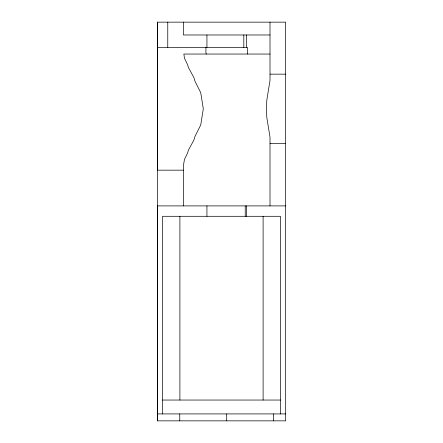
<?xml version="1.0" encoding="UTF-8"?>
<svg xmlns="http://www.w3.org/2000/svg" width="443" height="443" viewBox="0 0 443 443"><rect width="100%" height="100%" fill="white"/><g stroke="black" fill="none" stroke-linecap="round" stroke-linejoin="round"><path stroke-width="0.66" d="M157.442 420.85L157.359 22.15L285.641 22.15L285.641 420.85L157.359 420.85L157.359 205.901L285.641 205.901M162.564 413.917L162.564 216.3L280.436 216.3L280.436 413.917M270.008 34.98L183.391 34.98L183.391 22.15M157.359 47.484L247.487 47.473L247.487 54.046M270.008 54.046L183.867 54.046L184.465 58.232L187.599 64.695L188.413 67.53L193.923 77.619L194.97 81.185L200.729 92.67L203.304 108.823L200.729 124.976L194.97 136.466L193.923 140.027L188.413 150.116L187.599 152.951L184.465 159.419L183.391 165.671L183.391 205.901M270.008 74.153L285.641 74.153M270.008 143.493L285.641 143.493M183.391 170.173L157.359 170.167L157.359 22.15M162.564 400.046L280.436 400.046M157.359 413.917L285.641 413.917M206.366 54.046L205.912 52.922L205.912 47.473M273.641 413.917L273.641 420.85M270.008 22.15L270.008 80.488L266.852 99.852L266.309 108.823L266.852 117.799L270.008 137.158L270.008 205.901M263.103 216.3L263.103 400.046M246.463 34.98L246.463 47.473M246.463 205.901L246.463 216.3M245.228 205.901L245.228 216.3M243.816 34.98L243.816 47.473M226.7 413.917L226.7 420.85M206.936 34.98L206.936 47.473M206.936 205.901L206.936 216.3M179.897 216.3L179.897 400.046M179.758 413.917L179.758 420.85M167.764 22.15L167.764 47.473"/></g></svg>
